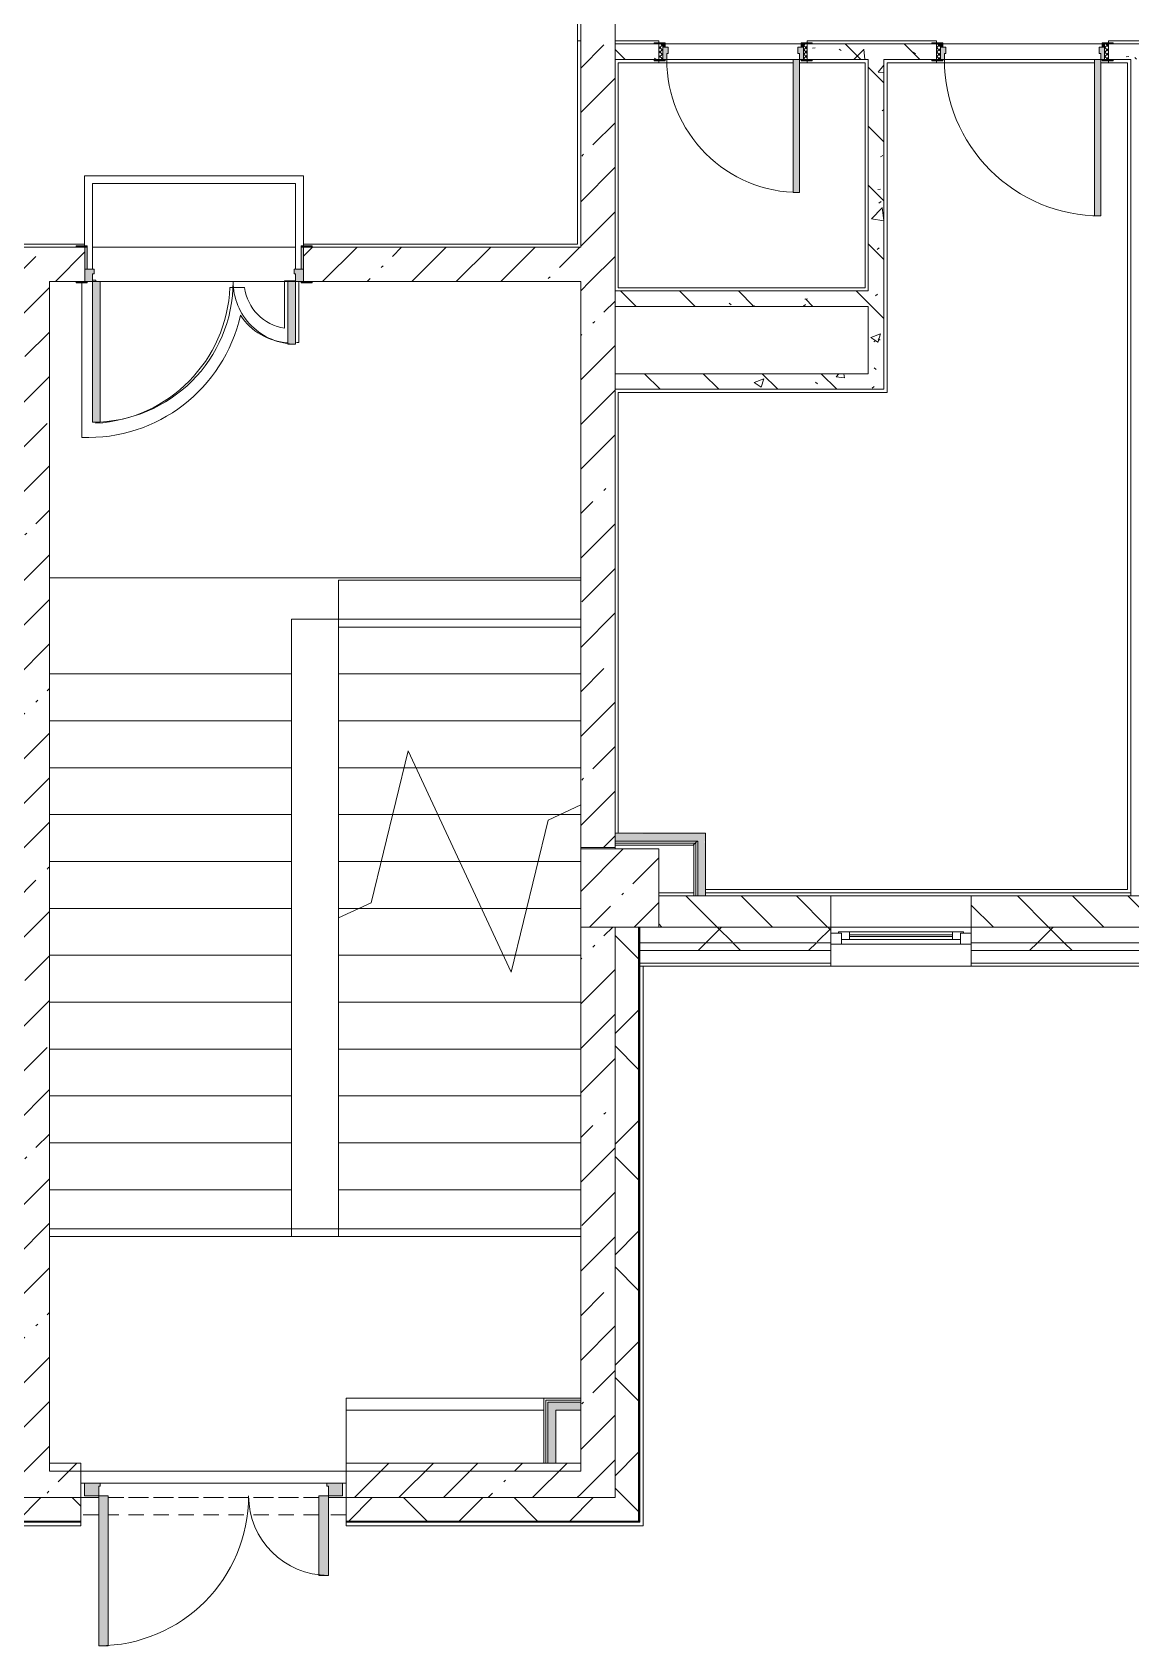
# Model space of a CAD drawing. Header units: millimetres. Extents: x 81494 to 296443, y -8553 to 29000.
# Drawn here: x 241403 to 248434, y -1048 to 9275 of the extents above; entities that cross this region are included whole.
import ezdxf

# ---------------------------------------------------------------- set-up
doc = ezdxf.new("R2010")
doc.units = ezdxf.units.MM
doc.linetypes.add('200_ШТРИХ__ш1_п0_6_', pattern=[160, 100, -60])
for name, color, linetype, lineweight in [('A-DETL-MBND-1', 7, '200_ШТРИХ__ш1_п0_6_', 9), ('A-GLAZ-3', 7, 'Continuous', 5), ('A-WALL', 7, 'Continuous', 9), ('A-WALL-4', 7, 'Continuous', 5), ('I-WALL-3', 7, 'Continuous', 5), ('S-COLS-1', 7, 'Continuous', 5), ('S-STRS-2', 7, 'Continuous', 5), ('S-STRS-MBND-1', 7, 'Continuous', 5)]:
    doc.layers.add(name, color=color, linetype=linetype, lineweight=lineweight)
for name, color, linetype, lineweight, true_color in [('A-DOOR-5', 7, 'Continuous', 5, 0xe2e2e2), ('A-DOOR-6', 7, 'Continuous', 5, 0xaaaaaa), ('A-DOOR-FRAM-4', 7, 'Continuous', 5, 0xe2e2e2), ('A-DOOR-FRAM-5', 7, 'Continuous', 5, 0xaaaaaa), ('A-FLOR-2', 7, 'Continuous', 5, 0xaaaaaa), ('I-WALL-2', 7, 'Continuous', 9, 0xe7e7e7), ('I-WALL-5', 7, 'Continuous', 5, 0x787878)]:
    doc.layers.add(name, color=color, linetype=linetype, lineweight=lineweight, true_color=true_color)
pattern_1 = [(45, (169433.17, 0), (-285.1231, 285.1231), []), (45, (169718.3, 0), (-285.1231, 285.1231), [504.031, -100.806, 16.764, -84.042])]
pattern_2 = [(45, (169433.17, 0), (-353.5534, 353.5534), []), (135, (169433.17, 0), (-353.5534, -353.5534), [])]
pattern_3 = [(135, (169433.17, 0), (-377.1708, -377.1708), [533.4, -88.9, 17.78, -88.9]), (135, (169433.17, 376.94), (-377.1708, -377.1708), []), (50, (169433.17, 0), (637.6445, -55.7866), [66.675, -733.425]), (355, (169433.2, 0), (-123.3494, 668.699), [53.34, -586.74]), (100.451, (169486.3, -4.65), (514.299, 612.908), [56.665, -623.315]), (46.184, (169433.2, 177.8), (948.7764, -147.15), [100.012, -1100.137]), (96.636, (169512.2, 165.5), (830.909, 865.997), [84.998, -934.973]), (351.184, (169433.2, 177.8), (830.918, 865.988), [80.01, -880.11]), (21, (169522.07, 133.35), (530.6506, -357.9283), [66.675, -733.425]), (326, (169522.1, 133.35), (216.308, 644.6585), [53.34, -586.74]), (71.451, (169566.3, 103.5), (746.9596, 286.7243), [56.665, -623.315]), (37.5, (169433.17, 0), (10.81053, 295.9426), [16.764, -562.864, 16.764, -578.866, -588.962]), (37.5, (169433.17, 0), (10.81053, 295.9426), [-1175.258, 16.764, -572.198]), (7.5, (169433.17, 0), (233.8692, 350.6318), [16.764, -322.834, 16.764, -549.529, -224.472]), (7.5, (169433.17, 0), (233.8692, 350.6318), [-905.891, 16.764, -207.708]), (327.5, (169234.92, 0), (474.5678, -20.0513), [16.764, -205.486, 16.764, -676.656, -920.115]), (327.5, (169234.92, 0), (474.5678, -20.0513), [-915.67, 16.764, -903.351]), (317.5, (169146.02, 0), (518.4522, 88.9934), [16.764, -272.161, 16.764, -443.738, -653.415]), (317.5, (169146.02, 0), (518.4522, 88.9934), [-749.427, 16.764, -636.651])]
pattern_4 = [(45, (169433.2, 0), (-530.33, 530.33), []), (135, (169433.2, 0), (-530.33, -530.33), [])]

# ---------------------------------------------------------------- blocks, each defined once
blk = doc.blocks.new('BSC_Колонна _Прямоугольная - 500х500-V186-1_3_4_птичка')
at = {"layer": 'S-COLS-1'}
h = blk.add_hatch(dxfattribs=at)
h.set_pattern_fill('FP_111', color=256, style=0, pattern_type=2)
h.set_pattern_definition([(45, (-75730, -3800), (-285.1231, 285.1231), []), (45, (-75444.88, -3800), (-285.1231, 285.1231), [504.031, -100.806, 16.764, -84.042])])
h.paths.add_polyline_path([(120, -250), (250, -250), (250, 250), (-250, 250), (-250, -250), (-30, -250)])
for p, q in [((250, 250), (-250, 250)), ((-250, 250), (-250, -250)), ((250, -250), (250, 250)), ((-250, -250), (250, -250))]:
    blk.add_line(p, q, dxfattribs=at)
blk = doc.blocks.new('110_Дверь_СКБ_1Ст_Внутренняя1 - Д-7_п__950x2100h_Туалет-32105350-1_3_4_птичка')
at = {"layer": 'A-DOOR-5'}
h = blk.add_hatch(color=256, dxfattribs=at)
h.paths.add_polyline_path([(437, -30), (462, -30), (462, 50), (437, 50), (437, 10), (427, 10), (427, -30)])
h.paths.add_polyline_path([(-438, -30), (-403, -30), (-403, 10), (-413, 10), (-413, 50), (-438, 50)])
at = {"layer": 'A-DOOR-6'}
h = blk.add_hatch(dxfattribs=at)
h.set_pattern_fill('FP_24', color=256, style=0, pattern_type=2)
h.set_pattern_definition([(135, (1826.41, 114.685), (-14.14214, -14.14214), []), (225, (1826.41, 114.685), (14.14214, -14.14214), [])])
h.paths.add_polyline_path([(487, -50), (487, 50), (462, 50), (463, -50)])
at = {"layer": 'A-DOOR-FRAM-4'}
for points in [[(-373, 50), (-373, 900), (-413, 900), (-413, 50)], [(-438, 50), (-423, 50), (-423, 58), (-493, 58), (-493, 50), (-463, 50)], [(517, 50), (517, 58), (447, 58), (447, 50), (492, 50)], [(-493, -58), (-423, -58), (-423, -50), (-493, -50)], [(-423, -50), (-423, -30), (-438, -30), (-438, -50)], [(462, -50), (462, -30), (447, -30), (447, -50)], [(468, -58), (517, -58), (517, -50), (447, -50), (447, -58)]]:
    blk.add_hatch(color=256, dxfattribs=at).paths.add_polyline_path(points)
at = {"layer": 'A-DOOR-FRAM-5'}
h = blk.add_hatch(dxfattribs=at)
h.set_pattern_fill('FP_25', color=256, style=0, pattern_type=2)
h.set_pattern_definition([(45, (-296.384, 114.685), (-14.1421, 14.1421), []), (135, (-296.384, 114.685), (-14.1421, -14.1421), [])])
h.paths.add_polyline_path([(-463, -50), (-438, -50), (-438, 50), (-463, 50)])
at = {"layer": 'A-DOOR-6'}
for p, q in [((-413, 900), (-413, 50)), ((-373, 900), (-413, 900)), ((-373, 50), (-373, 900)), ((-413, 50), (-373, 50))]:
    blk.add_line(p, q, dxfattribs=at)
blk.add_arc((-413, 50), 850, 360, 90, dxfattribs=at)
at = {"layer": 'A-DOOR-FRAM-5'}
for p, q in [((-423, 58), (-493, 58)), ((-493, 58), (-493, 50)), ((-493, 50), (-423, 50)), ((-438, 50), (-463, 50)), ((-463, 50), (-463, -50)), ((-413, 50), (-438, 50)), ((-438, 50), (-438, -30)), ((-438, -50), (-438, 50)), ((-423, 50), (-438, 50)), ((-438, 50), (-438, 49)), ((-438, 49), (-423, 49)), ((-423, 50), (-423, 58)), ((-423, 49), (-423, 50)), ((-413, 10), (-413, 50)), ((-403, 10), (-413, 10)), ((-403, -30), (-403, 10)), ((437, 10), (427, 10)), ((427, 10), (427, -30)), ((437, 50), (437, 10)), ((462, 50), (437, 50)), ((517, 58), (447, 58)), ((447, 58), (447, 50)), ((462, 50), (447, 50)), ((447, 50), (447, 49)), ((447, 50), (517, 50)), ((447, 49), (462, 49)), ((462, -30), (462, 50)), ((487, 50), (462, 50)), ((462, 50), (462, -50)), ((462, 49), (462, 50)), ((487, -50), (487, 50)), ((517, 50), (517, 58)), ((-423, -50), (-493, -50)), ((-493, -50), (-493, -58)), ((-493, -58), (-423, -58)), ((-463, -50), (-438, -50)), ((-438, -30), (-403, -30)), ((-423, -30), (-438, -30)), ((-438, -30), (-438, -50)), ((-438, -50), (-423, -50)), ((-423, -50), (-423, -30)), ((-423, -58), (-423, -50)), ((427, -30), (462, -30)), ((462, -30), (447, -30)), ((447, -30), (447, -50)), ((447, -50), (462, -50)), ((517, -50), (447, -50)), ((447, -50), (447, -58)), ((447, -58), (517, -58)), ((462, -50), (462, -30)), ((462, -50), (487, -50)), ((517, -58), (517, -50))]:
    blk.add_line(p, q, dxfattribs=at)
blk = doc.blocks.new('110_Дверь_СКБ_1Ст_Внутренняя1 - Д-4 _п_ 1100x2100h_су мгн 2-33304581-1_3_4_птичка')
at = {"layer": 'A-DOOR-5'}
h = blk.add_hatch(color=256, dxfattribs=at)
h.paths.add_polyline_path([(537.5, 50), (512.5, 50), (512.5, 10), (502.5, 10), (502.5, -30), (537.5, -30), (537.5, 28.8)])
h.paths.add_polyline_path([(-487.5, 50), (-512.5, 50), (-512.5, -30), (-477.5, -30), (-477.5, 10), (-487.5, 10)])
at = {"layer": 'A-DOOR-6'}
h = blk.add_hatch(dxfattribs=at)
h.set_pattern_fill('FP_20', color=256, style=0, pattern_type=2)
h.set_pattern_definition([(135, (1751.41, 114.685), (-14.14214, -14.14214), []), (225, (1751.41, 114.685), (14.14214, -14.14214), [])])
h.paths.add_polyline_path([(537.5, 50), (537.5, -50), (562.5, -50), (562.5, 50)])
at = {"layer": 'A-DOOR-FRAM-4'}
for points in [[(-487.5, 1050), (-487.5, 50), (-447.5, 50), (-447.5, 1050)], [(-517.5, 58), (-567.5, 58), (-567.5, 50), (-497.5, 50), (-497.5, 58), (-512.5, 58)], [(530.1, 58), (522.5, 58), (522.5, 50), (592.5, 50), (592.5, 58), (537.5, 58)], [(-537.5, -50), (-567.5, -50), (-567.5, -58), (-497.5, -58), (-497.5, -50), (-519.8, -50)], [(-497.5, -30), (-512.5, -30), (-512.5, -50), (-497.5, -50)], [(537.5, -30), (522.5, -30), (522.5, -50), (537.5, -50)], [(522.5, -50), (522.5, -58), (592.5, -58), (592.5, -50), (537.5, -50)]]:
    blk.add_hatch(color=256, dxfattribs=at).paths.add_polyline_path(points)
at = {"layer": 'A-DOOR-FRAM-5'}
h = blk.add_hatch(dxfattribs=at)
h.set_pattern_fill('FP_21', color=256, style=0, pattern_type=2)
h.set_pattern_definition([(45, (-371.384, 114.685), (-14.1421, 14.1421), []), (135, (-371.384, 114.685), (-14.1421, -14.1421), [])])
h.paths.add_polyline_path([(-512.5, 50), (-537.5, 50), (-537.5, -50), (-512.5, -50), (-512.5, -41.8)])
at = {"layer": 'A-DOOR-6'}
for p, q in [((-487.5, 1050), (-487.5, 50)), ((-447.5, 1050), (-487.5, 1050)), ((-447.5, 50), (-447.5, 1050)), ((-487.5, 50), (-447.5, 50))]:
    blk.add_line(p, q, dxfattribs=at)
blk.add_arc((-487.5, 50), 1000, 360, 90, dxfattribs=at)
at = {"layer": 'A-DOOR-FRAM-5'}
for p, q in [((-497.5, 58), (-567.5, 58)), ((-567.5, 58), (-567.5, 50)), ((-567.5, 50), (-497.5, 50)), ((-512.5, 50), (-537.5, 50)), ((-537.5, 50), (-537.5, -50)), ((-487.5, 50), (-512.5, 50)), ((-512.5, 50), (-512.5, -30)), ((-512.5, -50), (-512.5, 50)), ((-497.5, 50), (-512.5, 50)), ((-512.5, 50), (-512.5, 49)), ((-512.5, 49), (-497.5, 49)), ((-497.5, 50), (-497.5, 58)), ((-497.5, 49), (-497.5, 50)), ((-487.5, 10), (-487.5, 50)), ((-477.5, 10), (-487.5, 10)), ((-477.5, -30), (-477.5, 10)), ((512.5, 10), (502.5, 10)), ((502.5, 10), (502.5, -30)), ((512.5, 50), (512.5, 10)), ((537.5, 50), (512.5, 50)), ((592.5, 58), (522.5, 58)), ((522.5, 58), (522.5, 50)), ((537.5, 50), (522.5, 50)), ((522.5, 50), (522.5, 49)), ((522.5, 50), (592.5, 50)), ((522.5, 49), (537.5, 49)), ((537.5, -30), (537.5, 50)), ((562.5, 50), (537.5, 50)), ((537.5, 50), (537.5, -50)), ((537.5, 49), (537.5, 50)), ((562.5, -50), (562.5, 50)), ((592.5, 50), (592.5, 58)), ((-497.5, -50), (-567.5, -50)), ((-567.5, -50), (-567.5, -58)), ((-567.5, -58), (-497.5, -58)), ((-537.5, -50), (-512.5, -50)), ((-512.5, -30), (-477.5, -30)), ((-497.5, -30), (-512.5, -30)), ((-512.5, -30), (-512.5, -50)), ((-512.5, -50), (-497.5, -50)), ((-497.5, -50), (-497.5, -30)), ((-497.5, -58), (-497.5, -50)), ((502.5, -30), (537.5, -30)), ((537.5, -30), (522.5, -30)), ((522.5, -30), (522.5, -50)), ((522.5, -50), (537.5, -50)), ((592.5, -50), (522.5, -50)), ((522.5, -50), (522.5, -58)), ((522.5, -58), (592.5, -58)), ((537.5, -50), (537.5, -30)), ((537.5, -50), (562.5, -50)), ((592.5, -58), (592.5, -50))]:
    blk.add_line(p, q, dxfattribs=at)
blk = doc.blocks.new('110_Дверь_СКБ_2Ст - Д-1_л_Лестничная клетка EIS60 2-32142534-1_3_4_птичка')
at = {"layer": 'A-DOOR-5'}
for points in [[(662, 1010), (612, 1010), (612, 110), (662, 110), (662, 786)], [(-588, 510), (-638, 510), (-638, 110), (-588, 110), (-588, 499)], [(712, 30), (697, 30), (700, -110), (712, -110), (712, 30)]]:
    blk.add_hatch(color=256, dxfattribs=at).paths.add_polyline_path(points)
h = blk.add_hatch(color=256, dxfattribs=at)
h.paths.add_polyline_path([(-688, 110), (-687, 30), (-628, 36), (-628, 60), (-638, 60), (-638, 110), (-687, 110)])
h.paths.add_polyline_path([(712, 110), (662, 110), (662, 60), (652, 60), (652, 30), (712, 33), (712, 102)])
at = {"layer": 'A-DOOR-FRAM-4'}
for points in [[(-696, 118), (-743, 118), (-743, 110), (-673, 110), (-673, 118), (-688, 118)], [(730, 118), (697, 118), (697, 110), (767, 110), (767, 118)], [(-673, 30), (-688, 30), (-687, -110), (-673, -110), (-673, -21)], [(-687, -110), (-743, -110), (-743, -118), (-673, -118), (-674, -110)], [(767, -110), (697, -110), (699, -118), (767, -118)]]:
    blk.add_hatch(color=256, dxfattribs=at).paths.add_polyline_path(points)
at = {"layer": 'A-DOOR-6'}
for p, q in [((662, 1010), (612, 1010)), ((612, 1010), (612, 110)), ((662, 110), (662, 1010)), ((-638, 510), (-638, 110)), ((-588, 510), (-638, 510)), ((-588, 110), (-588, 510)), ((-638, 110), (-588, 110)), ((612, 110), (662, 110))]:
    blk.add_line(p, q, dxfattribs=at)
for centre, radius, start, end in [((662, 110), 900, 90, 180), ((-638, 110), 400, 360, 90)]:
    blk.add_arc(centre, radius, start, end, dxfattribs=at)
at = {"layer": 'A-DOOR-FRAM-5'}
for p, q in [((-673, 118), (-743, 118)), ((-743, 118), (-743, 110)), ((-743, 110), (-673, 110)), ((-638, 110), (-688, 110)), ((-688, 110), (-688, 30)), ((-673, 110), (-673, 118)), ((-638, 60), (-638, 110)), ((662, 110), (662, 60)), ((712, 110), (662, 110)), ((767, 118), (697, 118)), ((697, 118), (697, 110)), ((697, 110), (767, 110)), ((712, 30), (712, 110)), ((767, 110), (767, 118)), ((-688, 30), (-628, 30)), ((-673, 30), (-688, 30)), ((-688, 30), (-688, -110)), ((-673, -110), (-673, 30)), ((-628, 60), (-638, 60)), ((-628, 30), (-628, 60)), ((662, 60), (652, 60)), ((652, 60), (652, 30)), ((652, 30), (712, 30)), ((712, 30), (697, 30)), ((697, 30), (697, -110)), ((712, -110), (712, 30)), ((-673, -110), (-743, -110)), ((-743, -110), (-743, -118)), ((-743, -118), (-673, -118)), ((-688, -110), (-673, -110)), ((-673, -118), (-673, -110)), ((697, -110), (712, -110)), ((767, -110), (697, -110)), ((697, -110), (697, -118)), ((697, -118), (767, -118)), ((767, -118), (767, -110))]:
    blk.add_line(p, q, dxfattribs=at)
blk = doc.blocks.new('120_Окно_СКБ_1Ст - 120_Окно_СКБ_1Ст 900х2500_h_-19906774-1_3_4_птичка')
at = {"layer": 'A-GLAZ-3'}
for p, q in [((-450, -75), (-450, -5)), ((-450, -5), (-380, -5)), ((450, -5), (-450, -5)), ((-380, -75), (-450, -75)), ((-450, -75), (-400, -75)), ((-380, -75), (-400, -75)), ((-400, -75), (-400, -85)), ((-400, -85), (400, -85)), ((400, -85), (-400, -85)), ((-380, -5), (-380, -75)), ((380, -35), (-380, -35)), ((-380, -35), (-380, -75)), ((-330, -85), (-330, -35)), ((-330, -55), (330, -55)), ((330, -65), (-330, -65)), ((330, -85), (330, -35)), ((380, -75), (380, -5)), ((380, -5), (450, -5)), ((380, -75), (380, -35)), ((450, -75), (380, -75)), ((400, -75), (380, -75)), ((400, -75), (450, -75)), ((400, -85), (400, -75)), ((450, -5), (450, -75))]:
    blk.add_line(p, q, dxfattribs=at)
blk = doc.blocks.new('110_Дверь_СКБ_2Ст_Наружная - ДН-1_л__ Двухстворчатая 1350 х3200 _ЛК_ в свету с верхним остеклением 2-V295-1_3_4_птичка')
at = {"layer": 'A-DOOR-5'}
for points in [[(694.5, 869), (694.5, -91), (754.5, -91), (754.5, 869)], [(-715.5, 419), (-715.5, -91), (-655.5, -91), (-655.5, 419)]]:
    blk.add_hatch(color=256, dxfattribs=at).paths.add_polyline_path(points)
h = blk.add_hatch(color=256, dxfattribs=at)
h.paths.add_polyline_path([(-715.5, -91), (-805.5, -91), (-805.5, -171), (-705.5, -171), (-705.5, -151), (-715.5, -151)])
h.paths.add_polyline_path([(841.8, -91), (754.5, -91), (754.5, -151), (744.5, -151), (744.5, -171), (844.5, -171), (844.5, -91)])
at = {"layer": 'A-DOOR-6'}
for p, q in [((754.5, 869), (694.5, 869)), ((694.5, 869), (694.5, -91)), ((754.5, -91), (754.5, 869)), ((-715.5, 419), (-715.5, -91)), ((-655.5, 419), (-715.5, 419)), ((-655.5, -91), (-655.5, 419)), ((-715.5, -91), (-655.5, -91)), ((694.5, -91), (754.5, -91))]:
    blk.add_line(p, q, dxfattribs=at)
for centre, radius, start, end in [((754.5, -91), 960, 90, 180), ((-715.5, -91), 510, 0, 90)]:
    blk.add_arc(centre, radius, start, end, dxfattribs=at)
at = {"layer": 'A-DOOR-FRAM-5'}
for p, q in [((-715.5, -91), (-805.5, -91)), ((-805.5, -91), (-805.5, -171)), ((-715.5, -151), (-715.5, -91)), ((754.5, -91), (754.5, -151)), ((844.5, -91), (754.5, -91)), ((844.5, -171), (844.5, -91)), ((-805.5, -171), (-705.5, -171)), ((-705.5, -151), (-715.5, -151)), ((-705.5, -171), (-705.5, -151)), ((754.5, -151), (744.5, -151)), ((744.5, -151), (744.5, -171)), ((744.5, -171), (844.5, -171))]:
    blk.add_line(p, q, dxfattribs=at)
blk = doc.blocks.new('Зашивка приборов отопления5 - Зашивка приборов отопления-33272456-1_3_4_птичка')
at = {"layer": 'A-WALL-4'}
for p, q in [((75245, 535), (73980, 535)), ((73980, 535), (73980, 460)), ((75245, 460), (73980, 460)), ((73980, 460), (73980, 120)), ((73980, 460), (75245, 460))]:
    blk.add_line(p, q, dxfattribs=at)

msp = doc.modelspace()

# ---------------------------------------------------------------- hatches: boundary and pattern name
at = {"layer": 'A-WALL-4'}
h = msp.add_hatch(dxfattribs=at)
h.set_pattern_fill('FP_127', color=256, style=0, pattern_type=2)
h.set_pattern_definition([(135, (169433.17, 0), (-176.7767, -176.7767), [])])
h.paths.add_polyline_path([(246513.2, 3550), (246513.2, 3750), (245413.2, 3750), (245413.2, 3550), (245713.8, 3550)])
h.paths.add_polyline_path([(248497.9, 3550), (248613.6, 3550), (248613.6, 3750), (247413.2, 3750), (247413.2, 3550), (248433.6, 3550)])
h.paths.add_polyline_path([(253533.2, 3550), (253633.2, 3550), (253633.2, 3750), (253533.2, 3750), (253533.2, 3554.3)])
h.paths.add_polyline_path([(249513.6, 3550), (249783.2, 3550), (249783.2, 3750), (249513.6, 3750), (249513.6, 3727.7)])
h.paths.add_polyline_path([(250283.2, 3550), (251433.2, 3550), (251433.2, 3750), (250283.2, 3750), (250283.2, 3643.3)])
h = msp.add_hatch(dxfattribs=at)
h.set_pattern_fill('FP_116', color=256, style=0, pattern_type=2)
h.set_pattern_definition(pattern_2)
h.paths.add_polyline_path([(245133.2, -250), (245283.2, -250), (245283.2, 3550), (245133.2, 3550), (245133.2, -210)])
h = msp.add_hatch(dxfattribs=at)
h.set_pattern_fill('FP_116', color=256, style=0, pattern_type=2)
h.set_pattern_definition(pattern_2)
h.paths.add_polyline_path([(254130.6, 3450), (254233.2, 3450), (254233.2, 3550), (253533.2, 3550), (253533.2, 3450), (254066.1, 3450)])
h.paths.add_polyline_path([(248533.6, 3450), (248613.6, 3450), (248613.6, 3550), (247413.2, 3550), (247413.2, 3450), (248497.9, 3450)])
h.paths.add_polyline_path([(245291.2, 3450), (246513.2, 3455.7), (246513.2, 3550), (245291.2, 3546.3), (245291.2, 3541.1)])
h.paths.add_polyline_path([(249513.6, 3450), (251433.2, 3450), (251433.2, 3550), (249513.6, 3550), (249513.6, 3492.8)])
h = msp.add_hatch(dxfattribs=at)
h.set_pattern_fill('FP_116', color=256, style=0, pattern_type=2)
h.set_pattern_definition(pattern_2)
h.paths.add_polyline_path([(254280.1, 3400), (254283.2, 3400), (254281.1, 3450), (253533.2, 3450), (253533.2, 3400), (254243.2, 3400)])
h.paths.add_polyline_path([(247413.2, 3400), (248613.6, 3400), (248613.6, 3450), (247413.2, 3450), (247413.2, 3440)])
h.paths.add_polyline_path([(245713.8, 3400), (246513.2, 3400), (246513.2, 3450), (245291.2, 3450), (245291.2, 3400), (245413.2, 3400)])
h.paths.add_polyline_path([(249513.6, 3400), (251433.2, 3400), (251433.2, 3450), (249513.6, 3450), (249513.6, 3440)])
h = msp.add_hatch(dxfattribs=at)
h.set_pattern_fill('FP_116', color=256, style=0, pattern_type=2)
h.set_pattern_definition(pattern_2)
h.paths.add_polyline_path([(244913.2, -250), (245133.2, -250), (245133.2, -100), (243413.2, -100), (243413.2, -250), (244785.7, -250)])
h.paths.add_polyline_path([(241669.2, -250), (241713.2, -250), (241713.2, -100), (240993.2, -101.8), (240993.2, -250), (241513.2, -250)])
h.paths.add_polyline_path([(229443.2, -250), (229443.2, -100), (228693.2, -100), (228693.2, -250)])
h.paths.add_polyline_path([(233649.4, -250), (233693.2, -250), (233693.2, -100), (233143.2, -100), (233143.2, -250)])
h.paths.add_polyline_path([(234593.2, -250), (235593.2, -250), (235593.2, -100), (234593.2, -100), (234593.2, -118)])
h.paths.add_polyline_path([(230343.2, -250), (231043.2, -250), (231043.2, -100), (230343.2, -100), (230343.2, -128.3)])
h.paths.add_polyline_path([(236493.2, -250), (240093.2, -250), (240093.2, -100), (236493.2, -100), (236493.2, -113)])
h.paths.add_polyline_path([(226593.2, -250), (226593.2, -100), (225843.2, -100), (225843.2, -250), (226225.1, -250)])
h.paths.add_polyline_path([(216843.2, -250), (217593.2, -250), (217593.2, -100), (216843.2, -100), (216843.2, -161.8)])
h.paths.add_polyline_path([(222743.2, -250), (222743.2, -100), (221304.7, -100), (221304.7, -250), (222513, -250)])
h.paths.add_polyline_path([(218493.2, -250), (219204.7, -250), (219204.7, -100), (218493.2, -100), (218493.2, -157.7)])
h.paths.add_polyline_path([(209373.2, -250), (210070.7, -250), (210070.7, -100), (209373.2, -100), (209373.2, -180.4)])
h.paths.add_polyline_path([(208473.2, -250), (208473.2, -100), (207423.2, -100), (207423.2, -250), (207664.5, -250)])
h.paths.add_polyline_path([(212170.7, -250), (213743.2, -250), (213743.2, -100), (212170.7, -100), (212170.7, -173.5)])
h.paths.add_polyline_path([(206523.2, -250), (206523.2, -100), (205403.2, -100), (205403.2, -250), (205808.4, -250)])
h.paths.add_polyline_path([(203303.2, -250), (203303.2, -100), (202443.2, -100), (202443.2, -250)])
h.paths.add_polyline_path([(192068.2, -250), (192068.2, -100), (191043.2, -100), (191043.2, -250), (191887.9, -250)])
h.paths.add_polyline_path([(196743.2, -250), (197742.9, -250), (197742.9, -100), (196743.2, -100), (196743.2, -211.8)])
h.paths.add_polyline_path([(190143.2, -250), (190143.2, -100), (188793.2, -100), (188793.2, -250), (189103.8, -250)])
h.paths.add_polyline_path([(195600.1, -250), (195843.2, -250), (195843.2, -100), (194868.2, -100), (194868.2, -250)])
h.paths.add_polyline_path([(198642.9, -250), (199643.2, -250), (199643.2, -100), (198642.9, -100), (198642.9, -207.1)])
h.paths.add_polyline_path([(181443.2, -250), (182193.2, -248), (182193.2, -100), (181443.2, -100), (181443.2, -249.9)])
h.paths.add_polyline_path([(186693.2, -250), (186693.2, -100), (185943.2, -100), (185943.2, -250), (186319.8, -250)])
h.paths.add_polyline_path([(176263.2, -250), (177692.9, -250), (177692.9, -100), (176263.2, -100)])
h.paths.add_polyline_path([(184463.7, -250), (185043.2, -250), (185043.2, -100), (184293.2, -100), (184293.2, -250)])
h.paths.add_polyline_path([(178592.9, -250), (179343.2, -250), (179343.2, -100), (178592.9, -100)])
h.paths.add_polyline_path([(169173.2, -250), (173163.2, -250), (173163.2, -100), (169173.2, -100), (169173.2, -210)])
at = {"layer": 'I-WALL-2'}
for points in [[(245133.2, 4100), (245712.6, 4100), (245707.6, 4150), (245133.2, 4145)], [(245712.6, 3750), (245707.6, 4100), (245662.6, 4100), (245662.6, 3750)], [(244913.2, 460), (244913.2, 510), (244703.2, 510), (244703.2, 460), (244814.4, 460)], [(244753.2, 120), (244753.2, 460), (244703.2, 460), (244703.2, 120)]]:
    msp.add_hatch(color=256, dxfattribs=at).paths.add_polyline_path(points)
at = {"layer": 'I-WALL-3'}
h = msp.add_hatch(dxfattribs=at)
h.set_pattern_fill('FP_96', color=256, style=0, pattern_type=2)
h.set_pattern_definition(pattern_1)
h.paths.add_polyline_path([(244913.2, 7900), (245133.2, 7900), (245133.2, 9330), (244913.2, 9330), (244913.2, 8967.7)])
h.paths.add_polyline_path([(245133.2, 10830), (245133.2, 10900), (245113.2, 10900), (245113.2, 10830)])
h = msp.add_hatch(dxfattribs=at)
h.set_pattern_fill('FP_96', color=256, style=0, pattern_type=2)
h.set_pattern_definition(pattern_1)
h.paths.add_polyline_path([(241513.2, -100), (241513.2, 7900), (241293.2, 7900), (241293.2, -100)])
h = msp.add_hatch(dxfattribs=at)
h.set_pattern_fill('FP_96', color=256, style=0, pattern_type=2)
h.set_pattern_definition(pattern_1)
h.paths.add_polyline_path([(241513.2, 7680), (241738.2, 7680), (241738.2, 7900), (241513.2, 7900), (241513.2, 7863)])
h.paths.add_polyline_path([(243138.2, 7680), (245133.2, 7680), (245133.2, 7900), (243138.2, 7900), (243138.2, 7730)])
h = msp.add_hatch(dxfattribs=at)
h.set_pattern_fill('FP_96', color=256, style=0, pattern_type=2)
h.set_pattern_definition(pattern_1)
h.paths.add_polyline_path([(245133.2, 4060), (245133.2, 7680), (244913.2, 7680), (244913.2, 4060)])
h = msp.add_hatch(dxfattribs=at)
h.set_pattern_fill('FP_214', color=256, style=0, pattern_type=2)
h.set_pattern_definition(pattern_4)
h.paths.add_polyline_path([(245133.2, 4087.5), (245662.6, 4087.5), (245658.7, 4100), (245133.2, 4100)])
h = msp.add_hatch(dxfattribs=at)
h.set_pattern_fill('FP_214', color=256, style=0, pattern_type=2)
h.set_pattern_definition(pattern_4)
h.paths.add_polyline_path([(245650.1, 4075), (245650.1, 4087.5), (245133.2, 4087.5), (245133.2, 4075), (245637.6, 4075)])
h = msp.add_hatch(dxfattribs=at)
h.set_pattern_fill('FP_96', color=256, style=0, pattern_type=2)
h.set_pattern_definition(pattern_1)
h.paths.add_polyline_path([(245133.2, -100), (245133.2, 3550), (244913.2, 3550), (244913.2, -100)])
h = msp.add_hatch(dxfattribs=at)
h.set_pattern_fill('FP_96', color=256, style=0, pattern_type=2)
h.set_pattern_definition(pattern_1)
h.paths.add_polyline_path([(243857.7, -100), (244913.2, -100), (244913.2, 120), (243413.2, 120), (243413.2, -100)])
h.paths.add_polyline_path([(241635.5, -100), (241713.2, -100), (241713.2, 120), (241513.2, 120), (241513.2, -100)])
at = {"layer": 'I-WALL-5'}
h = msp.add_hatch(dxfattribs=at)
h.set_pattern_fill('FP_125', color=256, style=0, pattern_type=2)
h.set_pattern_definition(pattern_3)
h.paths.add_polyline_path([(248553.6, 9100), (248598.2, 9100), (248598.2, 9200), (248291.2, 9200), (248291.2, 9100), (248533.6, 9100)])
h.paths.add_polyline_path([(245249.8, 9100), (245413.2, 9100), (245413.2, 9200), (245133.2, 9200), (245133.2, 9100), (245153.2, 9100)])
h.paths.add_polyline_path([(246363.2, 9100), (247191.2, 9100), (247191.2, 9200), (246363.2, 9200)])
h.paths.add_polyline_path([(251263.2, 9100), (251263.2, 9200), (249698.2, 9200), (249698.2, 9100), (251217.5, 9100)])
h = msp.add_hatch(dxfattribs=at)
h.set_pattern_fill('FP_125', color=256, style=0, pattern_type=2)
h.set_pattern_definition(pattern_3)
h.paths.add_polyline_path([(246854.1, 7090.6), (246854.1, 9100), (246754.1, 9100), (246754.1, 7090.6)])
h = msp.add_hatch(dxfattribs=at)
h.set_pattern_fill('FP_125', color=256, style=0, pattern_type=2)
h.set_pattern_definition(pattern_3)
h.paths.add_polyline_path([(246754.1, 7520.6), (246754.1, 7620.6), (245133.2, 7620.6), (245133.2, 7520.6), (246734.1, 7520.6)])
h = msp.add_hatch(dxfattribs=at)
h.set_pattern_fill('FP_125', color=256, style=0, pattern_type=2)
h.set_pattern_definition(pattern_3)
h.paths.add_polyline_path([(245133.2, 6990.6), (246854.1, 6990.6), (246854.1, 7090.6), (245133.2, 7090.6)])

# ---------------------------------------------------------------- linework, layer by layer
at = {"layer": 'A-DETL-MBND-1'}
for p, q in [((241713.2, -100), (241828.2, -100)), ((241828.2, -100), (241713.2, -100)), ((241888.2, -100), (243238.2, -100)), ((243238.2, -100), (241888.2, -100)), ((243298.2, -100), (243413.2, -100)), ((243413.2, -100), (243298.2, -100)), ((241828.2, -210), (241713.2, -210)), ((243238.2, -210), (241888.2, -210)), ((243413.2, -210), (243298.2, -210))]:
    msp.add_line(p, q, dxfattribs=at)
at = {"layer": 'A-FLOR-2'}
for p, q in [((244893.2, 7920), (244893.2, 10880)), ((244893.2, 9220), (244913.2, 9220)), ((245133.2, 9220), (245413.2, 9220)), ((245413.2, 9220), (245413.2, 9208)), ((246363.2, 9208), (246363.2, 9220)), ((246363.2, 9220), (247191.2, 9220)), ((247191.2, 9220), (247191.2, 9208)), ((248291.2, 9208), (248291.2, 9220)), ((248291.2, 9220), (248598.2, 9220)), ((245413.2, 9092), (245413.2, 9080)), ((246363.2, 9080), (246363.2, 9092)), ((247191.2, 9092), (247191.2, 9080)), ((248291.2, 9080), (248291.2, 9092)), ((245153.2, 9080), (245153.2, 7640.6)), ((245153.2, 9080), (246273.2, 9080)), ((246313.2, 9080), (246734.1, 9080)), ((246734.1, 7640.6), (246734.1, 9080)), ((246874.1, 9080), (246874.1, 6970.6)), ((246874.1, 9080), (248201.2, 9080)), ((248241.2, 9080), (248413.6, 9080)), ((248413.6, 3790), (248413.6, 9080)), ((241738.1, 8357.4), (241738.1, 7908)), ((243138.1, 8357.4), (241738.1, 8357.4)), ((241788.1, 7760), (241788.1, 8307.4)), ((241788.1, 8307.4), (243088.1, 8307.4)), ((243088.1, 8307.4), (243088.1, 7760)), ((243138.1, 7908), (243138.1, 8357.4)), ((241079.2, 7920), (241738.1, 7920)), ((243138.2, 7908), (243138.2, 7920)), ((243138.2, 7920), (244893.2, 7920)), ((241720.8, 7672), (241720.8, 6682.9)), ((241810.8, 7688.2), (241788.2, 7688.2)), ((241810.8, 7680), (241810.8, 7688.2)), ((242762.1, 7642.2), (242668.5, 7642.2)), ((243088.2, 7685.2), (243018.4, 7685.2)), ((243018.4, 7685.2), (243018.4, 7381.5)), ((243108.4, 7290.8), (243108.4, 7680)), ((245153.2, 7640.6), (246734.1, 7640.6)), ((246874.1, 6970.6), (245153.2, 6970.6)), ((245153.2, 6970.6), (245153.2, 4150)), ((241810.8, 6773.6), (241810.8, 6780)), ((244913.2, 5783.8), (241513.2, 5783.8)), ((244913.2, 4060), (244913.2, 4050)), ((245133.2, 4060), (245133.2, 4050)), ((245713.8, 3790), (248413.6, 3790)), ((241513.2, 1620), (244913.2, 1620)), ((241738.2, -8), (241713.2, -8)), ((243288.2, -8), (241838.2, -8)), ((243413.2, -8), (243388.2, -8))]:
    msp.add_line(p, q, dxfattribs=at)
for centre, radius, start, end in [((241759.4, 7682.2), 910, 273.23752, 357.48069), ((243063.4, 7682.2), 304, 187.56084, 261.48743), ((241759.4, 7682.2), 1000, 267.78741, 347.3989), ((243063.4, 7682.2), 394, 213.62195, 266.31806), ((243063.4, 7682.2), 394, 273.6096, 276.55825)]:
    msp.add_arc(centre, radius, start, end, dxfattribs=at)
at = {"layer": 'A-WALL'}
for p, q in [((245133.2, 9200), (245133.2, 9100)), ((245133.2, 7620.6), (245133.2, 7520.6)), ((245133.2, 7090.6), (245133.2, 6990.6)), ((245133.2, 4150), (245133.2, 4075)), ((245662.6, 4100), (245133.2, 4100)), ((245650.1, 4087.5), (245133.2, 4087.5)), ((245650.1, 3750), (245650.1, 4087.5)), ((245662.6, 3750), (245662.6, 4100)), ((248433.6, 3750), (248533.6, 3750)), ((245133.2, -100), (245133.2, 3550)), ((245283.2, -250), (245283.2, 3550)), ((245286.2, -253), (245286.2, 3550)), ((245291.2, 3550), (245291.2, 3300)), ((246513.2, 3550), (245413.2, 3550)), ((248613.6, 3550), (247413.2, 3550)), ((245291.2, 3450), (246513.2, 3450)), ((247413.2, 3450), (248613.6, 3450)), ((245291.2, 3400), (246513.2, 3400)), ((245291.2, 3320), (246513.2, 3320)), ((247413.2, 3400), (248613.6, 3400)), ((247413.2, 3320), (248613.6, 3320)), ((244690.7, 522.5), (244913.2, 522.5)), ((244690.7, 120), (244690.7, 522.5)), ((244913.2, 460), (244913.2, 535)), ((244703.2, 510), (244913.2, 510)), ((244703.2, 120), (244703.2, 510)), ((244678.2, 120), (244753.2, 120)), ((241713.2, -100), (241513.2, -100)), ((244913.2, -100), (243413.2, -100)), ((240993.2, -250), (241713.2, -250)), ((240993.2, -253), (241713.2, -253)), ((243413.2, -250), (245283.2, -250)), ((243413.2, -253), (245286.2, -253))]:
    msp.add_line(p, q, dxfattribs=at)
at = {"layer": 'A-WALL-4'}
for p, q in [((248433.6, 3750), (245413.2, 3750)), ((246513.2, 3300), (246513.2, 3750)), ((247413.2, 3750), (247413.2, 3300)), ((245291.2, 3300), (254383.2, 3300)), ((245291.2, -258), (245291.2, 3300)), ((245313.2, 3300), (245313.2, -280)), ((241513.2, -100), (241293.2, -100)), ((241713.2, -280), (241713.2, -100)), ((243413.2, -100), (243413.2, -280)), ((245133.2, -100), (244913.2, -100)), ((241713.2, -280), (169143.2, -280)), ((233693.2, -258), (241713.2, -258)), ((243413.2, -258), (245291.2, -258)), ((245313.2, -280), (243413.2, -280))]:
    msp.add_line(p, q, dxfattribs=at)
at = {"layer": 'I-WALL-3'}
for p, q in [((244913.2, 7900), (244913.2, 10900)), ((245133.2, 9200), (245133.2, 9376.2)), ((245383.2, 9200), (245133.2, 9200)), ((245453.2, 9200), (246323.2, 9200)), ((247161.2, 9200), (246393.2, 9200)), ((247231.2, 9200), (248251.2, 9200)), ((248568.2, 9200), (248321.2, 9200)), ((245133.2, 7900), (245133.2, 9100)), ((245133.2, 9100), (245383.2, 9100)), ((246273.2, 9100), (245463.2, 9100)), ((246393.2, 9100), (246754.1, 9100)), ((246754.1, 9100), (246754.1, 7620.6)), ((246854.1, 9100), (247161.2, 9100)), ((246854.1, 6990.6), (246854.1, 9100)), ((248201.2, 9100), (247241.2, 9100)), ((248321.2, 9100), (248433.6, 9100)), ((248433.6, 9100), (248433.6, 3750)), ((241683.2, 7900), (241123.2, 7900)), ((241788.1, 7900), (243088.1, 7900)), ((244913.2, 7900), (243193.2, 7900)), ((245133.2, 7620.6), (245133.2, 7900)), ((241513.2, 120), (241513.2, 7680)), ((241513.2, 7680), (241683.2, 7680)), ((243018.4, 7680), (241838.2, 7680)), ((243193.2, 7680), (244913.2, 7680)), ((244913.2, 7680), (244913.2, 4060)), ((246754.1, 7620.6), (245133.2, 7620.6)), ((245133.2, 7090.6), (245133.2, 7520.6)), ((245133.2, 7520.6), (246754.1, 7520.6)), ((246754.1, 7520.6), (246754.1, 7090.6)), ((246754.1, 7090.6), (245133.2, 7090.6)), ((245133.2, 4150), (245133.2, 6990.6)), ((245133.2, 6990.6), (246854.1, 6990.6)), ((245712.6, 4150), (245133.2, 4150)), ((245712.6, 3750), (245712.6, 4150)), ((244913.2, 4060), (245133.2, 4060)), ((245133.2, 4060), (245133.2, 4075)), ((245133.2, 4075), (245637.6, 4075)), ((245637.6, 4075), (245637.6, 3750)), ((245413.2, 3770), (245637.6, 3770)), ((245637.6, 3750), (245712.6, 3750)), ((245713.8, 3770), (248433.6, 3770)), ((244913.2, 3550), (244913.2, 535)), ((247413.2, 3550), (246513.2, 3550)), ((244913.2, 535), (244678.2, 535)), ((244678.2, 535), (244678.2, 120)), ((244753.2, 460), (244913.2, 460)), ((244753.2, 120), (244753.2, 460)), ((244913.2, 460), (244913.2, 120)), ((241713.2, 120), (241513.2, 120)), ((241713.2, -100), (241713.2, 120)), ((244678.2, 120), (243413.2, 120)), ((243413.2, 120), (243413.2, -100)), ((244913.2, 120), (244753.2, 120)), ((244913.2, -100), (245133.2, -100))]:
    msp.add_line(p, q, dxfattribs=at)
at = {"layer": 'S-STRS-2'}
for p, q in [((244913.2, 5769.7), (243363.2, 5769.7)), ((243363.2, 5769.7), (243363.2, 5469.7)), ((244913.2, 5769.7), (243363.2, 5769.7)), ((243363.2, 5469.7), (243363.2, 5169.7)), ((244913.2, 5469.7), (243363.2, 5469.7)), ((244913.2, 5469.7), (243363.2, 5469.7)), ((243363.2, 5169.7), (243363.2, 4869.7)), ((244913.2, 5169.7), (243363.2, 5169.7)), ((244913.2, 5169.7), (243363.2, 5169.7)), ((243363.2, 4869.7), (243363.2, 4569.7)), ((244913.2, 4869.7), (243363.2, 4869.7)), ((244913.2, 4869.7), (243363.2, 4869.7)), ((243363.2, 4569.7), (243363.2, 4269.7)), ((243781.7, 4569.7), (243363.2, 4569.7)), ((243781.7, 4569.7), (243363.2, 4569.7)), ((244913.2, 4569.7), (243858.4, 4569.7)), ((244913.2, 4569.7), (243858.4, 4569.7)), ((243363.2, 4269.7), (243363.2, 3969.7)), ((243708.8, 4269.7), (243363.2, 4269.7)), ((243708.8, 4269.7), (243363.2, 4269.7)), ((244781.5, 4269.7), (243998.3, 4269.7)), ((244781.5, 4269.7), (243998.3, 4269.7)), ((243363.2, 3969.7), (243363.2, 3669.7)), ((243635.9, 3969.7), (243363.2, 3969.7)), ((243635.9, 3969.7), (243363.2, 3969.7)), ((244640.4, 3969.7), (244138.2, 3969.7)), ((244640.4, 3969.7), (244138.2, 3969.7)), ((243363.2, 3669.7), (243363.2, 3608.3)), ((243494.8, 3669.7), (243363.2, 3669.7)), ((243494.8, 3669.7), (243363.2, 3669.7)), ((244567.5, 3669.7), (244278.1, 3669.7)), ((244567.5, 3669.7), (244278.1, 3669.7)), ((244494.6, 3369.7), (244418, 3369.7)), ((244494.6, 3369.7), (244418, 3369.7))]:
    msp.add_line(p, q, dxfattribs=at)
at = {"layer": 'S-STRS-MBND-1'}
for p, q in [((241513.2, 7680), (241513.2, 5169.7)), ((244913.2, 7680), (241513.2, 7680)), ((244913.2, 5520), (244913.2, 7680)), ((243063.2, 5520), (244913.2, 5520)), ((243063.2, 5169.7), (243063.2, 5520)), ((241513.2, 5169.7), (243063.2, 5169.7)), ((241513.2, 1569.7), (241513.2, 5169.7)), ((241513.2, 5169.7), (243063.2, 5169.7)), ((243063.2, 1569.7), (243063.2, 5169.7)), ((241513.2, 4869.7), (243063.2, 4869.7)), ((241513.2, 4869.7), (243063.2, 4869.7)), ((243571.7, 3705.6), (243808, 4677.8)), ((243808, 4677.8), (244468.3, 3261.7)), ((241513.2, 4569.7), (243063.2, 4569.7)), ((241513.2, 4569.7), (243063.2, 4569.7)), ((243858.4, 4569.7), (243781.7, 4569.7)), ((243858.4, 4569.7), (243781.7, 4569.7)), ((241513.2, 4269.7), (243063.2, 4269.7)), ((241513.2, 4269.7), (243063.2, 4269.7)), ((243998.3, 4269.7), (243708.8, 4269.7)), ((243998.3, 4269.7), (243708.8, 4269.7)), ((244468.3, 3261.7), (244704.6, 4233.8)), ((244704.6, 4233.8), (244913.2, 4331.1)), ((244913.2, 4269.7), (244781.5, 4269.7)), ((244913.2, 4269.7), (244781.5, 4269.7)), ((244913.2, 4060), (244913.2, 4050)), ((241513.2, 3969.7), (243063.2, 3969.7)), ((241513.2, 3969.7), (243063.2, 3969.7)), ((244138.2, 3969.7), (243635.9, 3969.7)), ((244138.2, 3969.7), (243635.9, 3969.7)), ((244913.2, 3969.7), (244640.4, 3969.7)), ((244913.2, 3969.7), (244640.4, 3969.7)), ((241513.2, 3669.7), (243063.2, 3669.7)), ((241513.2, 3669.7), (243063.2, 3669.7)), ((243363.2, 3608.3), (243571.7, 3705.6)), ((244278.1, 3669.7), (243494.8, 3669.7)), ((244278.1, 3669.7), (243494.8, 3669.7)), ((244913.2, 3669.7), (244567.5, 3669.7)), ((244913.2, 3669.7), (244567.5, 3669.7)), ((243363.2, 3608.3), (243363.2, 1569.7)), ((244913.2, 3550), (244913.2, 1569.7)), ((241513.2, 3369.7), (243063.2, 3369.7)), ((241513.2, 3369.7), (243063.2, 3369.7)), ((244418, 3369.7), (243363.2, 3369.7)), ((244418, 3369.7), (243363.2, 3369.7)), ((244913.2, 3369.7), (244494.6, 3369.7)), ((244913.2, 3369.7), (244494.6, 3369.7)), ((241513.2, 3069.7), (243063.2, 3069.7)), ((241513.2, 3069.7), (243063.2, 3069.7)), ((244913.2, 3069.7), (243363.2, 3069.7)), ((244913.2, 3069.7), (243363.2, 3069.7)), ((241513.2, 2769.7), (243063.2, 2769.7)), ((241513.2, 2769.7), (243063.2, 2769.7)), ((244913.2, 2769.7), (243363.2, 2769.7)), ((244913.2, 2769.7), (243363.2, 2769.7)), ((241513.2, 2469.7), (243063.2, 2469.7)), ((241513.2, 2469.7), (243063.2, 2469.7)), ((244913.2, 2469.7), (243363.2, 2469.7)), ((244913.2, 2469.7), (243363.2, 2469.7)), ((241513.2, 2169.7), (243063.2, 2169.7)), ((241513.2, 2169.7), (243063.2, 2169.7)), ((244913.2, 2169.7), (243363.2, 2169.7)), ((244913.2, 2169.7), (243363.2, 2169.7)), ((241513.2, 1869.7), (243063.2, 1869.7)), ((241513.2, 1869.7), (243063.2, 1869.7)), ((244913.2, 1869.7), (243363.2, 1869.7)), ((244913.2, 1869.7), (243363.2, 1869.7)), ((241513.2, 1569.7), (241513.2, 69.7)), ((241513.2, 1569.7), (243063.2, 1569.7)), ((241513.2, 1569.7), (243063.2, 1569.7)), ((243363.2, 1569.7), (243063.2, 1569.7)), ((244913.2, 1569.7), (243363.2, 1569.7)), ((244913.2, 1569.7), (243363.2, 1569.7)), ((244913.2, 69.7), (244913.2, 1569.7)), ((241513.2, 69.7), (244913.2, 69.7))]:
    msp.add_line(p, q, dxfattribs=at)

# ---------------------------------------------------------------- block references
at = {"layer": 'A-DOOR-6', "rotation": 180}
for name, p in [('110_Дверь_СКБ_1Ст_Внутренняя1 - Д-7_п__950x2100h_Туалет-32105350-1_3_4_птичка', (245900.7, 9150)), ('110_Дверь_СКБ_1Ст_Внутренняя1 - Д-4 _п_ 1100x2100h_су мгн 2-33304581-1_3_4_птичка', (247753.7, 9150)), ('110_Дверь_СКБ_2Ст - Д-1_л_Лестничная клетка EIS60 2-32142534-1_3_4_птичка', (242450.7, 7790)), ('110_Дверь_СКБ_2Ст_Наружная - ДН-1_л__ Двухстворчатая 1350 х3200 _ЛК_ в свету с верхним остеклением 2-V295-1_3_4_птичка', (242582.7, -179))]:
    msp.add_blockref(name, p, dxfattribs=at)
at = {"layer": 'A-GLAZ-3', "rotation": 180}
msp.add_blockref('120_Окно_СКБ_1Ст - 120_Окно_СКБ_1Ст 900х2500_h_-19906774-1_3_4_птичка', (246963.2, 3435), dxfattribs=at)
at = {"layer": 'A-WALL-4'}
msp.add_blockref('Зашивка приборов отопления5 - Зашивка приборов отопления-33272456-1_3_4_птичка', (169433.2, 0), dxfattribs=at)
at = {"layer": 'S-COLS-1'}
msp.add_blockref('BSC_Колонна _Прямоугольная - 500х500-V186-1_3_4_птичка', (245163.2, 3800), dxfattribs=at)

doc.saveas('drawing.dxf')
